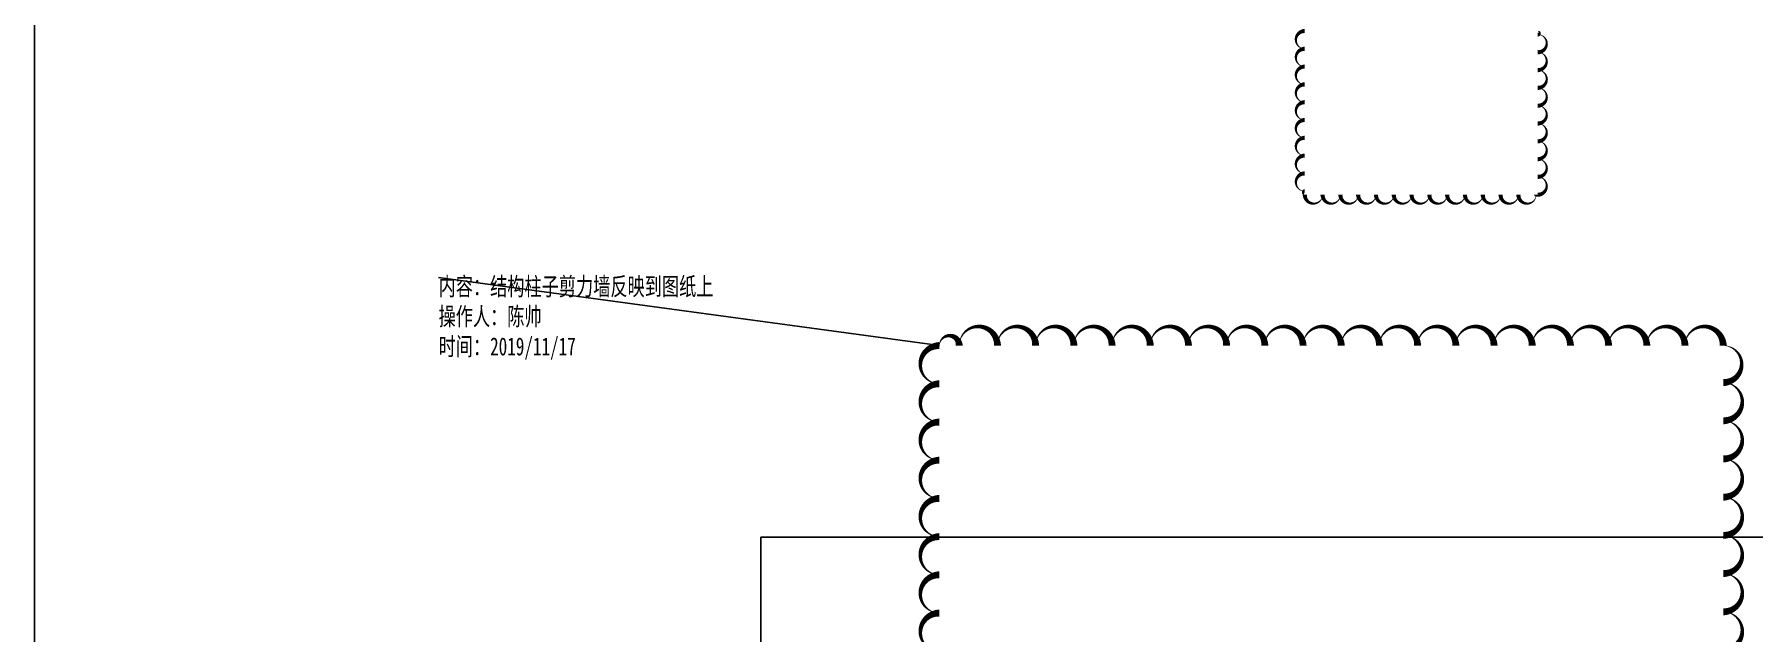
# Model space of a CAD drawing. Extents: x -678900 to 2378000, y 0 to 1840591.
# Drawn here: x -196661 to -177551, y 700685 to 707333 of the extents above; entities that cross this region are included whole.
import ezdxf
from ezdxf.enums import TextEntityAlignment as Align

# ---------------------------------------------------------------- set-up
doc = ezdxf.new("R2010")
doc.units = 0
doc.header["$LTSCALE"] = 1000
doc.header["$MEASUREMENT"] = 0
doc.layers.get('0').update_dxf_attribs({"linetype": 'CONTINUOUS'})
doc.layers.add('C-SHET-SHET', color=144, linetype='CONTINUOUS')
doc.layers.add('verify', color=50, linetype='CONTINUOUS')
doc.layers.add('C-XREF-SLCT', color=7, linetype='CONTINUOUS', plot=False)
doc.layers.add('内框', color=8, linetype='CONTINUOUS', plot=False)
doc.styles.add('Acs', font='', dxfattribs={"width": 0.7})
doc.styles.get("Standard").update_dxf_attribs({"font": '', "width": 0.7})
doc.styles.add('TH-STYLE2', font='', dxfattribs={"width": 0.7})
doc.styles.add('黑体', font='simhei.ttf')
doc.styles.get('Acs').set_extended_font_data('SimSun')
doc.styles.get('Standard').set_extended_font_data('SimSun')
doc.styles.get('TH-STYLE2').set_extended_font_data('SimSun')

# ---------------------------------------------------------------- blocks, each defined once
blk = doc.blocks.new('AcsAcadShareArea')
blk.add_lwpolyline([(0, 0), (118900, 0), (118900, 85000), (0, 85000)], close=True)
at = {"style": 'Acs', "width": 0.8}
blk.add_attdef('唯一编号', (7537.4, 860.81), '', height=1000, dxfattribs=at)
blk = doc.blocks.new('THAPE_A2L_inner')
at = {"layer": '内框'}
blk.add_lwpolyline([(0, 0), (0, 420), (594, 420), (594, 0)], close=True, dxfattribs=at)
at = {"layer": '内框', "style": '黑体', "width": 0.8}
blk.add_attdef('内框名称', (22.08, 421.99), '', height=3, dxfattribs=at)
blk = doc.blocks.new('201311_THAPE_A2L')
blk.add_lwpolyline([(0, 0), (0, 420), (594, 420), (594, 0)], close=True)
blk.add_attdef('作废标记', text='', height=300).set_placement((238, 227.97), align=Align.MIDDLE_CENTER)

msp = doc.modelspace()

# ---------------------------------------------------------------- linework, layer by layer
at = {"layer": 'verify'}
msp.add_line((-186601, 703874.6), (-192168.5, 704632.3), dxfattribs=at)
for points in [[(-182539.8, 707370.7, 47.6, 1, 1), (-182539.8, 707172.8, 47.6, 1, 1), (-182539.8, 706975, 47.6, 1, 1), (-182539.8, 706777.1, 47.6, 1, 1), (-182539.8, 706579.2, 47.6, 1, 1), (-182539.8, 706381.4, 47.6, 1, 1), (-182539.8, 706183.5, 47.6, 1, 1), (-182539.8, 705985.6, 47.6, 1, 1), (-182539.8, 705787.8, 47.6, 1, 1), (-182539.8, 705589.9, 47.6, 1, 1), (-182539.8, 705551.1, 47.6, 1, 1), (-182342, 705551.1, 47.6, 1, 1), (-182144.1, 705551.1, 47.6, 1, 1), (-181946.2, 705551.1, 47.6, 1, 1), (-181748.4, 705551.1, 47.6, 1, 1), (-181550.5, 705551.1, 47.6, 1, 1), (-181352.6, 705551.1, 47.6, 1, 1), (-181154.8, 705551.1, 47.6, 1, 1), (-180956.9, 705551.1, 47.6, 1, 1), (-180759.1, 705551.1, 47.6, 1, 1), (-180561.2, 705551.1, 47.6, 1, 1), (-180363.3, 705551.1, 47.6, 1, 1), (-180165.5, 705551.1, 47.6, 1, 1), (-179967.6, 705551.1, 47.6, 1, 1), (-179949.2, 705551.1, 47.6, 1, 1), (-179949.2, 705748.9, 47.6, 1, 1), (-179949.2, 705946.8, 47.6, 1, 1), (-179949.2, 706144.7, 47.6, 1, 1), (-179949.2, 706342.5, 47.6, 1, 1), (-179949.2, 706540.4, 47.6, 1, 1), (-179949.2, 706738.2, 47.6, 1, 1), (-179949.2, 706936.1, 47.6, 1, 1), (-179949.2, 707134, 47.6, 1, 1), (-179949.2, 707331.8, 47.6, 1, 1), (-179949.2, 707370.7, 47.6, 1, 1)], [(-177888.6, 700491.5, 78.4, 1, 1), (-177888.6, 700916.1, 78.4, 1, 1), (-177888.6, 701340.7, 78.4, 1, 1), (-177888.6, 701765.3, 78.4, 1, 1), (-177888.6, 702189.9, 78.4, 1, 1), (-177888.6, 702614.5, 78.4, 1, 1), (-177888.6, 703039.1, 78.4, 1, 1), (-177888.6, 703463.7, 78.4, 1, 1), (-177888.6, 703874.6, 78.4, 1, 1), (-178313.2, 703874.6, 78.4, 1, 1), (-178737.8, 703874.6, 78.4, 1, 1), (-179162.4, 703874.6, 78.4, 1, 1), (-179587, 703874.6, 78.4, 1, 1), (-180011.6, 703874.6, 78.4, 1, 1), (-180436.2, 703874.6, 78.4, 1, 1), (-180860.8, 703874.6, 78.4, 1, 1), (-181285.4, 703874.6, 78.4, 1, 1), (-181710, 703874.6, 78.4, 1, 1), (-182134.6, 703874.6, 78.4, 1, 1), (-182559.2, 703874.6, 78.4, 1, 1), (-182983.8, 703874.6, 78.4, 1, 1), (-183408.4, 703874.6, 78.4, 1, 1), (-183833, 703874.6, 78.4, 1, 1), (-184257.6, 703874.6, 78.4, 1, 1), (-184682.2, 703874.6, 78.4, 1, 1), (-185106.8, 703874.6, 78.4, 1, 1), (-185531.4, 703874.6, 78.4, 1, 1), (-185956, 703874.6, 78.4, 1, 1), (-186380.6, 703874.6, 78.4, 1, 1), (-186601, 703874.6, 78.4, 1, 1), (-186601, 703450, 78.4, 1, 1), (-186601, 703025.4, 78.4, 1, 1), (-186601, 702600.8, 78.4, 1, 1), (-186601, 702176.2, 78.4, 1, 1), (-186601, 701751.6, 78.4, 1, 1), (-186601, 701327, 78.4, 1, 1), (-186601, 700902.4, 78.4, 1, 1), (-186601, 700477.8, 78.4, 1, 1)]]:
    msp.add_lwpolyline(points, format="xyseb", dxfattribs=at)

# ---------------------------------------------------------------- block references
at = {"layer": 'C-SHET-SHET', "xscale": 50, "yscale": 50, "zscale": 50, "rotation": 270}
msp.add_blockref('201311_THAPE_A2L', (-188586.9, 701743.9), dxfattribs=at)
at = {"layer": 'C-XREF-SLCT', "xscale": 21.65400651098969, "yscale": 21.65400651098969, "zscale": 21.65400651098969}
msp.add_blockref('AcsAcadShareArea', (-196661.3, 0), dxfattribs=at)
at = {"layer": '内框', "xscale": 50, "yscale": 50, "zscale": 50, "rotation": 270}
msp.add_blockref('THAPE_A2L_inner', (-188586.9, 701743.9), dxfattribs=at)

# ---------------------------------------------------------------- texts
at = {"layer": 'verify', "insert": (-192168.5, 704632.3), "char_height": 200, "width": 5000, "attachment_point": 1, "style": 'TH-STYLE2'}
msp.add_mtext('内容：结构柱子剪力墙反映到图纸上\\P操作人：陈帅\\P时间：2019/11/17', dxfattribs=at)

doc.saveas('drawing.dxf')
